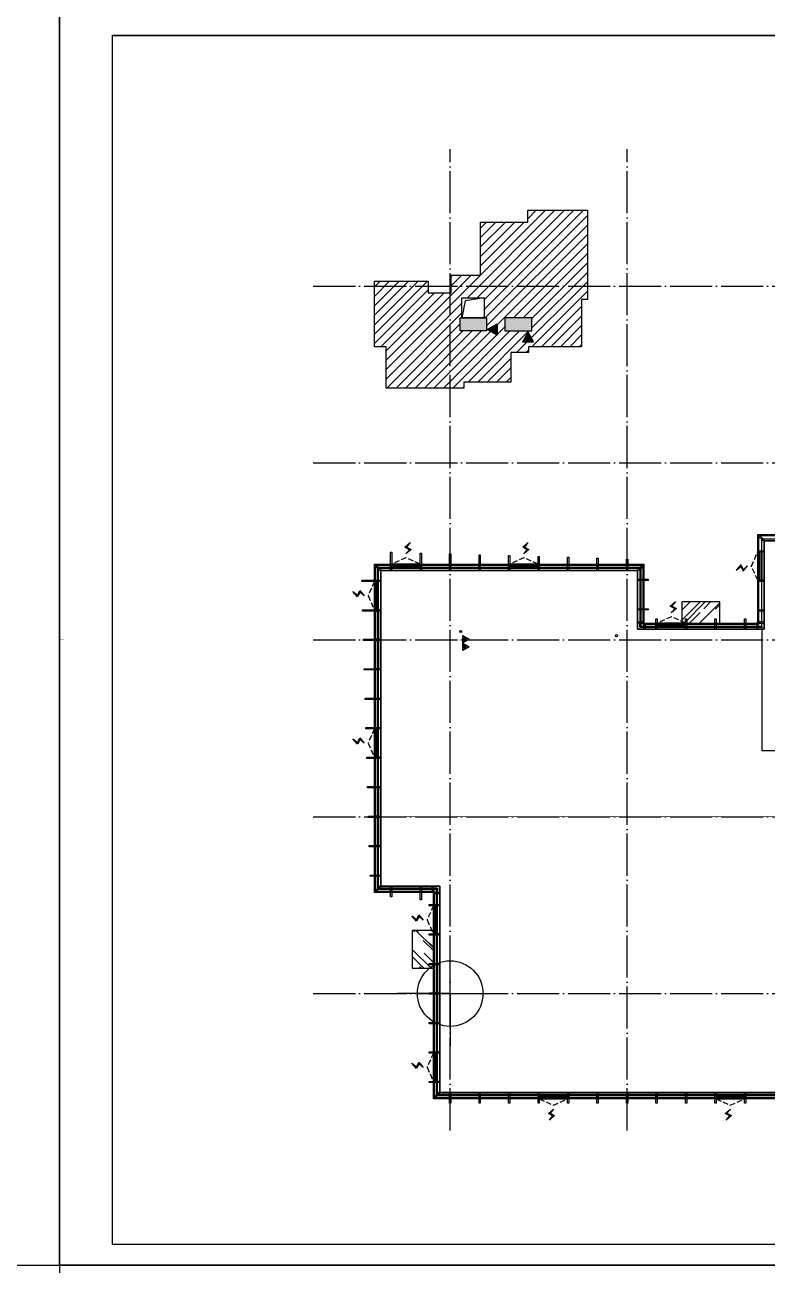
# Model space of a CAD drawing. Extents: x -292644 to 263613, y -713695 to 491457.
# Drawn here: x -20198 to 15051, y 105900 to 164811 of the extents above; entities that cross this region are included whole.
import ezdxf
from ezdxf.xclip import XClip

# ---------------------------------------------------------------- set-up
doc = ezdxf.new("R2010")
doc.units = 0
doc.header["$LTSCALE"] = 1000
doc.header["$MEASUREMENT"] = 0
for name, pattern in [('10#楼幕墙$0$DASH', [0.35, 0.25, -0.1]), ('104-10 轴网$0$DOTE', [2.42, 2, -0.2, 0.02, -0.2]), ('X-104 8#10#平面_t3$0$109-34 轴网$0$L1$0$$AUDIT_BAD_LTYPE1', [0]), ('X-104 8#10#平面_t3$0$DASH', [0.35, 0.25, -0.1])]:
    doc.linetypes.add(name, pattern=pattern)
doc.layers.get('0').update_dxf_attribs({"linetype": 'CONTINUOUS'})
doc.layers.get('Defpoints').update_dxf_attribs({"linetype": 'CONTINUOUS'})
doc.layers.add('10#楼幕墙$0$04-不打印_辅助线', color=165, linetype='CONTINUOUS', plot=False)
doc.layers.add('X-104 8#10#平面_t3$0$04-不打印_辅助线', color=165, linetype='CONTINUOUS', plot=False)
for name, color, linetype in [('10#楼幕墙$0$04-电动窗', 1, 'CONTINUOUS'), ('10#楼幕墙$0$A-C_玻璃幕墙', 140, 'CONTINUOUS'), ('10#楼幕墙$0$A-C_窗b', 191, 'CONTINUOUS'), ('10#楼幕墙$0$A-TECH_结构', 21, 'CONTINUOUS'), ('104-10 轴网$0$A_AXIS-轴线', 36, '104-10 轴网$0$DOTE'), ('X-104 8#10#平面_t3$0$05-填充_156', 156, 'CONTINUOUS'), ('X-104 8#10#平面_t3$0$05-填充_天正', 26, 'CONTINUOUS'), ('X-104 8#10#平面_t3$0$A-C_玻璃幕墙', 140, 'CONTINUOUS'), ('X-104 8#10#平面_t3$0$A-O_分水线', 127, 'CONTINUOUS'), ('X-104 8#10#平面_t3$0$A-O_屋面', 201, 'CONTINUOUS'), ('X-104 8#10#平面_t3$0$A-SUR_看线', 231, 'CONTINUOUS'), ('X-104 8#10#平面_t3$0$A-TECH_结构', 21, 'CONTINUOUS'), ('X-104 8#10#平面_t3$0$A_STR-砼柱', 51, 'CONTINUOUS'), ('X-104 8#10#平面_t3$0$EH_玻璃', 156, 'CONTINUOUS'), ('X-104 8#10#平面_t3$0$水-消火栓', 41, 'CONTINUOUS'), ('X-104 8#10#平面_t3$0$水-雨水管', 4, 'X-104 8#10#平面_t3$0$TG_Y')]:
    doc.layers.add(name, color=color, linetype=linetype)
doc.layers.add('X-104 8#10#平面_t3$0$000套内', color=226, linetype='CONTINUOUS', lineweight=30, plot=False)
doc.layers.get('X-104 8#10#平面_t3$0$A-O_分水线').off()
doc.styles.add('X-104 8#10#平面_t3$0$TG_LINETYPE', font='romans2.shx', dxfattribs={"width": 0.8, "height": 3, "bigfont": 'hzdf2.shx'})
doc.linetypes.add('X-104 8#10#平面_t3$0$TG_Y', pattern='A,5,-0.3,["Y",X-104 8#10#平面_t3$0$TG_LINETYPE,S=0.1,R=0,X=-0.23,Y=-0.15],0', length=5.3)

# ---------------------------------------------------------------- blocks, each defined once
blk = doc.blocks.new('图框-A1')
for points, const_width in [([(0, 0), (841, 0), (841, 594), (0, 594)], 0.05), ([(766, 584), (25, 584), (25, 10), (766, 10)], 0.5)]:
    blk.add_lwpolyline(points, close=True, dxfattribs=dict(const_width=const_width))
at = {"const_width": 0.05}
blk.add_lwpolyline([(0, 297), (2, 297)], dxfattribs=at)
blk = doc.blocks.new('104-8910 结构')
at = {"layer": 'Defpoints'}
blk.add_lwpolyline([(-19000, -118200), (61000, -118200), (61000, 41800), (-19000, 41800)], close=True, dxfattribs=at)
blk = doc.blocks.new('104-10 轴网')
at = {"layer": '104-10 轴网$0$A_AXIS-轴线', "linetype": '104-10 轴网$0$DOTE'}
for p, q in [((0, -6500), (0, 40100)), ((8400, -6500), (8400, 40100)), ((16800, -6500), (16800, 40100)), ((25200, -6500), (25200, 40100)), ((33600, -6500), (33600, 40100)), ((42000, -6500), (42000, 40100)), ((120430, 40100), (120430, -6500)), ((128830, 40100), (128830, -6500)), ((137230, 40100), (137230, -6500)), ((145630, 40100), (145630, -6500)), ((154030, 40100), (154030, -6500)), ((162430, 40100), (162430, -6500)), ((-6500, 33600), (48500, 33600)), ((168930, 33600), (113930, 33600)), ((-6500, 25200), (48500, 25200)), ((168930, 25200), (113930, 25200)), ((-6500, 16800), (48500, 16800)), ((168930, 16800), (113930, 16800)), ((-6500, 8400), (48500, 8400)), ((168930, 8400), (113930, 8400)), ((-6500, 0), (48500, 0)), ((168930, 0), (113930, 0))]:
    blk.add_line(p, q, dxfattribs=at)
at = {"layer": 'Defpoints'}
for points in [[(-16050, 45500), (58050, 45500), (58050, -11900), (-16050, -11900)], [(104380, 45500), (178480, 45500), (178480, -11900), (104380, -11900)]]:
    blk.add_lwpolyline(points, close=True, dxfattribs=at)
blk = doc.blocks.new('X-104 8#10#平面_t3$0$rhyseuyi')
at = {"layer": 'X-104 8#10#平面_t3$0$A-TECH_结构', "linetype": 'X-104 8#10#平面_t3$0$109-34 轴网$0$L1$0$$AUDIT_BAD_LTYPE1'}
blk.add_lwpolyline([(-500, 123900), (-500, 114100), (17300, 114100), (17300, 115500), (28500, 115500), (28500, 122500), (34100, 122500), (34100, 123900), (45300, 123900), (45300, 135100), (46700, 135100), (46700, 155700), (33100, 155700), (33100, 152900), (21900, 152900), (21900, 140300), (14900, 140300), (14900, 136100), (8900, 136100), (8900, 138900), (-3300, 138900), (-3300, 123900)], close=True, dxfattribs=at)
blk = doc.blocks.new('X-104 8#10#平面_t3$0$fdghdgfh')
at = {"layer": 'X-104 8#10#平面_t3$0$EH_玻璃'}
h = blk.add_hatch(dxfattribs=at)
h.set_pattern_fill('AR-RROOF', color=256, scale=600, angle=135)
h.set_pattern_definition([(135, (42800, -184500), (-1724.2092, 646.5784), [11430, -1524, 3810, -762]), (135, (41814, -184052.8), (-177.809, -1255.44), [2286, -251.46, 4572, -571.5]), (135, (42072.6, -184688.6), (-3162.8462, 2440.8336), [6096, -1066.8, 3048, -762])])
h.paths.add_polyline_path([(-1000, 900), (-1000, -900), (0, -900), (0, 900)])
at = {"layer": 'X-104 8#10#平面_t3$0$A-C_玻璃幕墙'}
blk.add_lwpolyline([(-1000, 900), (-1000, -900), (0, -900), (0, 900)], close=True, dxfattribs=at)
blk = doc.blocks.new('10#楼幕墙$0$2')
for points in [[(-199772, 234016), (-199772, 236514)], [(-199772, 234016), (-202271, 234016)], [(-199772, 234016), (-199772, 231517)], [(-199772, 234016), (-197274, 234016)]]:
    blk.add_lwpolyline(points)
blk.add_circle((-199772, 234016), 1557)
blk = doc.blocks.new('10#楼幕墙$0$ii')
blk.add_lwpolyline([(-1340, 0), (0, 0), (0, -150), (-1340, -150)], close=True)
blk = doc.blocks.new('10#楼幕墙$0$$TCHSYS$WIN2D')
for p, q in [((-0.5, 0.5), (0.5, 0.5)), ((-0.5, 0.5), (-0.5, -0.5)), ((0.5, 0.5), (0.5, -0.5)), ((0.5, 0.167), (-0.5, 0.167)), ((0.5, -0.167), (-0.5, -0.167)), ((-0.5, -0.5), (0.5, -0.5))]:
    blk.add_line(p, q)
blk = doc.blocks.new('10#楼幕墙$0$开启扇')
at = {"layer": '10#楼幕墙$0$04-电动窗'}
h = blk.add_hatch(color=1, dxfattribs=at)
h.dxf.hatch_style = 1
h.paths.add_polyline_path([(681, 540), (510, 729), (726, 846), (478, 1066), (647, 856), (430, 739)])
at = {"linetype": '10#楼幕墙$0$DASH'}
blk.add_lwpolyline([(0, 50), (670, 350), (1340, 50)], dxfattribs=at)
at = {"layer": '10#楼幕墙$0$04-电动窗', "color": 1}
blk.add_lwpolyline([(681, 540), (510, 729), (726, 846), (478, 1066), (647, 856), (430, 739), (681, 540)], close=True, dxfattribs=at)
at = {"xscale": -1340, "yscale": 300, "zscale": 1340, "rotation": 180}
blk.add_blockref('10#楼幕墙$0$$TCHSYS$WIN2D', (670, -100), dxfattribs=at)
blk = doc.blocks.new('*U3399')
blk.add_lwpolyline([(720, 0), (0, 0), (0, 150), (720, 150)], close=True)
blk = doc.blocks.new('*U3405')
blk.add_lwpolyline([(510, 0), (0, 0), (0, 150), (510, 150)], close=True)
blk = doc.blocks.new('10#楼幕墙$0$A$C13E80662')
for points in [[(150, 150), (150, 200), (0, 200), (0, 0), (150, 0)], [(150, 0), (200, 0), (200, 150), (150, 150)]]:
    blk.add_lwpolyline(points)
blk = doc.blocks.new('10#楼幕墙')
at = {"layer": '10#楼幕墙$0$04-不打印_辅助线'}
blk.add_lwpolyline([(-18550, 105900), (65550, 105900), (65550, 165300), (-18550, 165300)], close=True, dxfattribs=at)
at = {"layer": '10#楼幕墙$0$A-C_玻璃幕墙'}
for points in [[(45600, 134800), (45600, 123600), (34400, 123600), (34400, 122200), (28800, 122200), (28800, 115200), (17600, 115200), (17600, 113800), (-800, 113800), (-800, 123600), (-3600, 123600), (-3600, 139200), (9200, 139200), (9200, 136400), (14600, 136400), (14600, 140600), (21600, 140600), (21600, 153200), (32800, 153200), (32800, 156000), (47000, 156000), (47000, 134800)], [(45550, 134850), (45550, 123650), (34350, 123650), (34350, 122250), (28750, 122250), (28750, 115250), (17550, 115250), (17550, 113850), (-750, 113850), (-750, 123650), (-3550, 123650), (-3550, 139150), (9150, 139150), (9150, 136350), (14650, 136350), (14650, 140550), (21650, 140550), (21650, 153150), (32850, 153150), (32850, 155950), (46950, 155950), (46950, 134850)], [(45400, 135000), (45400, 123800), (34200, 123800), (34200, 122400), (28600, 122400), (28600, 115400), (17400, 115400), (17400, 114000), (-600, 114000), (-600, 123800), (-3400, 123800), (-3400, 139000), (9000, 139000), (9000, 136200), (14800, 136200), (14800, 140400), (21800, 140400), (21800, 153000), (33000, 153000), (33000, 155800), (46800, 155800), (46800, 135000)], [(14629, 140529), (14671, 140571), (14900, 140343), (14858, 140300)], [(-2770, 138900), (-2830, 138900), (-2830, 139760), (-2770, 139760)], [(-1370, 138900), (-1430, 138900), (-1430, 139720), (-1370, 139720)], [(30, 138900), (-30, 138900), (-30, 139680), (30, 139680)], [(1430, 138900), (1370, 138900), (1370, 139640), (1430, 139640)], [(14900, 139830), (14900, 139770), (14600, 139770), (14600, 139830)], [(-3571, 139129), (-3529, 139171), (-3279, 138921), (-3321, 138879)], [(2830, 138900), (2770, 138900), (2770, 139600), (2830, 139600)], [(4230, 138900), (4170, 138900), (4170, 139560), (4230, 139560)], [(5630, 138900), (5570, 138900), (5570, 139520), (5630, 139520)], [(7030, 138900), (6970, 138900), (6970, 139480), (7030, 139480)], [(8430, 138900), (8370, 138900), (8370, 139440), (8430, 139440)], [(9171, 139129), (9129, 139171), (8900, 138943), (8942, 138900)], [(9400, 138480), (9400, 138420), (8900, 138420), (8900, 138480)], [(-3300, 138430), (-3300, 138370), (-4200, 138370), (-4200, 138430)], [(14900, 138430), (14900, 138370), (14600, 138370), (14600, 138430)], [(-3300, 137030), (-3300, 136970), (-4160, 136970), (-4160, 137030)], [(9400, 137080), (9400, 137020), (8900, 137020), (8900, 137080)], [(14900, 137030), (14900, 136970), (14600, 136970), (14600, 137030)], [(9200, 136460), (9200, 136400), (8900, 136400), (8900, 136460)], [(9200, 136400), (9260, 136400), (9260, 136100), (9200, 136100)], [(9830, 136100), (9770, 136100), (9770, 136600), (9830, 136600)], [(11230, 136100), (11170, 136100), (11170, 136600), (11230, 136600)], [(12630, 136100), (12570, 136100), (12570, 136600), (12630, 136600)], [(14030, 136100), (13970, 136100), (13970, 136600), (14030, 136600)], [(14600, 136400), (14540, 136400), (14540, 136100), (14600, 136100)], [(14600, 136460), (14600, 136400), (14900, 136400), (14900, 136460)], [(-3300, 135630), (-3300, 135570), (-4120, 135570), (-4120, 135630)], [(-3300, 134230), (-3300, 134170), (-4080, 134170), (-4080, 134230)], [(-3300, 132830), (-3300, 132770), (-4040, 132770), (-4040, 132830)], [(-3300, 131430), (-3300, 131370), (-4000, 131370), (-4000, 131430)], [(-3300, 130030), (-3300, 129970), (-3960, 129970), (-3960, 130030)], [(-3300, 128630), (-3300, 128570), (-3920, 128570), (-3920, 128630)], [(-3300, 127230), (-3300, 127170), (-3880, 127170), (-3880, 127230)], [(-3300, 125830), (-3300, 125770), (-3840, 125770), (-3840, 125830)], [(-3300, 124430), (-3300, 124370), (-3800, 124370), (-3800, 124430)], [(-3279, 123879), (-3321, 123921), (-3550, 123693), (-3508, 123650)], [(-2770, 123400), (-2830, 123400), (-2830, 123900), (-2770, 123900)], [(-1370, 123250), (-1430, 123250), (-1430, 123900), (-1370, 123900)], [(-800, 123600), (-860, 123600), (-860, 123900), (-800, 123900)], [(-800, 123540), (-800, 123600), (-500, 123600), (-500, 123540)], [(-500, 123030), (-500, 122970), (-1000, 122970), (-1000, 123030)], [(-500, 121630), (-500, 121570), (-1000, 121570), (-1000, 121630)], [(-500, 120230), (-500, 120170), (-1000, 120170), (-1000, 120230)], [(-500, 118830), (-500, 118770), (-1000, 118770), (-1000, 118830)], [(-500, 117430), (-500, 117370), (-1000, 117370), (-1000, 117430)], [(-500, 116030), (-500, 115970), (-1000, 115970), (-1000, 116030)], [(-500, 114630), (-500, 114570), (-1000, 114570), (-1000, 114630)], [(-479, 114079), (-521, 114121), (-750, 113893), (-708, 113850)], [(30, 113600), (-30, 113600), (-30, 114100), (30, 114100)], [(1430, 113600), (1370, 113600), (1370, 114100), (1430, 114100)], [(2830, 113600), (2770, 113600), (2770, 114100), (2830, 114100)], [(4230, 113600), (4170, 113600), (4170, 114100), (4230, 114100)], [(5630, 113600), (5570, 113600), (5570, 114100), (5630, 114100)], [(7030, 113600), (6970, 113600), (6970, 114100), (7030, 114100)], [(8430, 113600), (8370, 113600), (8370, 114100), (8430, 114100)], [(9830, 113600), (9770, 113600), (9770, 114100), (9830, 114100)], [(11230, 113600), (11170, 113600), (11170, 114100), (11230, 114100)], [(12630, 113600), (12570, 113600), (12570, 114100), (12630, 114100)], [(14030, 113600), (13970, 113600), (13970, 114100), (14030, 114100)]]:
    blk.add_lwpolyline(points, close=True, dxfattribs=at)
at = {"layer": '10#楼幕墙$0$A-TECH_结构'}
blk.add_lwpolyline([(45300, 135100), (45300, 123900), (34100, 123900), (34100, 122500), (28500, 122500), (28500, 115500), (17300, 115500), (17300, 114100), (-500, 114100), (-500, 123900), (-3300, 123900), (-3300, 138900), (8900, 138900), (8900, 136100), (14900, 136100), (14900, 140300), (21900, 140300), (21900, 152900), (33100, 152900), (33100, 155700), (46700, 155700), (46700, 135100)], close=True, dxfattribs=at)
at = {"layer": '10#楼幕墙$0$04-不打印_辅助线'}
blk.add_blockref('10#楼幕墙$0$2', (199772, -115216), dxfattribs=at)
at = {"layer": '10#楼幕墙$0$A-C_玻璃幕墙', "xscale": -1}
for p in [(-1430, 139150), (4170, 139150), (11170, 136350)]:
    blk.add_blockref('10#楼幕墙$0$开启扇', p, dxfattribs=at)
at = {"layer": '10#楼幕墙$0$A-C_玻璃幕墙'}
for name, p, rotation in [('10#楼幕墙$0$开启扇', (14650, 138430), 90), ('10#楼幕墙$0$ii', (-3550, 136970), 90), ('10#楼幕墙$0$A$C13E80662', (14800, 136200), 90), ('10#楼幕墙$0$ii', (-3550, 135570), 90), ('10#楼幕墙$0$ii', (-3550, 128570), 90), ('10#楼幕墙$0$ii', (-3550, 127170), 90), ('10#楼幕墙$0$ii', (-750, 120170), 90), ('10#楼幕墙$0$ii', (-750, 118770), 90), ('10#楼幕墙$0$ii', (30, 113850), 180), ('10#楼幕墙$0$ii', (7030, 113850), 180), ('10#楼幕墙$0$ii', (8430, 113850), 180)]:
    blk.add_blockref(name, p, dxfattribs=dict(at, rotation=rotation))
for name, p in [('10#楼幕墙$0$ii', (-30, 139150)), ('10#楼幕墙$0$ii', (1370, 139150)), ('10#楼幕墙$0$ii', (8370, 139150)), ('*U3399', (8430, 139000)), ('*U3405', (9260, 136200))]:
    blk.add_blockref(name, p, dxfattribs=at)
at = {"layer": '10#楼幕墙$0$A-C_玻璃幕墙', "xscale": -1}
for name, p, rotation in [('10#楼幕墙$0$开启扇', (-3550, 138370), 90), ('10#楼幕墙$0$A$C13E80662', (9000, 136200), 270), ('10#楼幕墙$0$A$C13E80662', (-600, 123800), 90), ('10#楼幕墙$0$开启扇', (-750, 122970), 90), ('10#楼幕墙$0$开启扇', (-750, 115970), 90), ('10#楼幕墙$0$开启扇', (12630, 113850), 180)]:
    blk.add_blockref(name, p, dxfattribs=dict(at, rotation=rotation))
at = {"layer": '10#楼幕墙$0$A-C_窗b', "color": 4, "xscale": -1}
for p, rotation in [((-3550, 131370), 90), ((4230, 113850), 180)]:
    blk.add_blockref('10#楼幕墙$0$开启扇', p, dxfattribs=dict(at, rotation=rotation))
blk = doc.blocks.new('X-104 8#10#平面_t3$0$gfdsaewqe')
h = blk.add_hatch(color=4)
h.dxf.hatch_style = 1
h.paths.add_polyline_path([(0, 0), (-2072, 1196), (-2072, -1196)])
at = {"color": 4}
blk.add_lwpolyline([(0, 0), (-2072, 1196), (-2072, -1196)], close=True, dxfattribs=at)
blk = doc.blocks.new('X-104 8#10#平面_t3$0$$TWTSYS$00000546')
h = blk.add_hatch()
h.set_pattern_fill('ANSI31', color=256, scale=200, style=0)
h.set_pattern_definition([(45, (-38543.802, -6670.83), (-17.67767, 17.67767), [])])
h.paths.add_polyline_path([(-65, 174), (65, 174), (65, 44), (-65, 44)])
for points in [[(0, 344), (-198, 0), (198, 0)], [(-65, 174), (65, 174), (65, 44), (-65, 44)]]:
    blk.add_lwpolyline(points, close=True)
blk = doc.blocks.new('X-104 8#10#平面_t3$0$A$C46662BA1')
at = {"layer": 'X-104 8#10#平面_t3$0$水-消火栓'}
blk.add_circle((500, 136000), 50, dxfattribs=at)
at = {"layer": 'X-104 8#10#平面_t3$0$水-雨水管', "linetype": 'Continuous'}
blk.add_circle((7900, 135800), 50, dxfattribs=at)
at = {"layer": 'X-104 8#10#平面_t3$0$水-消火栓', "xscale": -0.88, "yscale": 0.88, "zscale": 0.88, "rotation": 270}
for p in [(600, 135625), (600, 135275)]:
    blk.add_blockref('X-104 8#10#平面_t3$0$$TWTSYS$00000546', p, dxfattribs=at)
blk = doc.blocks.new('X-104 8#10#平面_t3')
at = {"layer": 'X-104 8#10#平面_t3$0$05-填充_156'}
h = blk.add_hatch(dxfattribs=at)
h.set_pattern_fill('ANSI31', color=256, scale=200)
h.set_pattern_definition([(45, (-53834.58, 232343.1), (-224.5064, 224.5064), [])])
h.paths.add_polyline_path([(6520, 152920), (6520, 156000), (3680, 156000), (3680, 155440), (1440, 155440), (1440, 152920), (40, 152920), (40, 152080), (-1040, 152080), (-1040, 152640), (-3600, 152640), (-3600, 149520), (-3040, 149520), (-3040, 147560), (640, 147560), (640, 147840), (2880, 147840), (2880, 149240), (3720, 149240), (3720, 149520), (6240, 149520), (6240, 151760), (6520, 151760)])
h.paths.add_polyline_path([(1620, 151850), (1620, 150890), (1730, 150890), (1730, 150270), (480, 150270), (480, 150890), (560, 150890), (560, 151850)], flags=16)
h.paths.add_polyline_path([(2590, 150890), (3880, 150890), (3880, 150270), (2590, 150270)], flags=16)
h.paths.add_polyline_path([(2526, 150612), (2554, 150345), (2526, 150077)], flags=16)
h.paths.add_polyline_path([(393, 150797), (393, 150529), (393, 151065)], flags=16)
at = {"layer": 'X-104 8#10#平面_t3$0$05-填充_天正'}
h = blk.add_hatch(color=256, dxfattribs=at)
h.dxf.hatch_style = 1
h.paths.add_polyline_path([(480, 150890), (1730, 150890), (1730, 150270), (480, 150270)])
h = blk.add_hatch(color=256, dxfattribs=at)
h.dxf.hatch_style = 1
h.paths.add_polyline_path([(2590, 150270), (3880, 150270), (3880, 150890), (2590, 150890)])
at = {"linetype": 'X-104 8#10#平面_t3$0$109-34 轴网$0$L1$0$$AUDIT_BAD_LTYPE1'}
blk.add_lwpolyline([(65550, 165300), (65550, 105900), (-18550, 105900), (-18550, 165300)], close=True, dxfattribs=at)
at = {"layer": 'X-104 8#10#平面_t3$0$000套内'}
blk.add_lwpolyline([(16900, 127450), (21550, 127450), (21550, 126350), (25450, 126350), (25450, 122400), (28650, 122400), (28650, 115350), (17450, 115350), (17450, 113950), (-650, 113950), (-650, 123750), (-3450, 123750), (-3450, 139050), (9050, 139050), (9050, 136250), (14800, 136250), (14800, 130350), (16900, 130350), (16900, 127450)], dxfattribs=at)
at = {"layer": 'X-104 8#10#平面_t3$0$04-不打印_辅助线'}
blk.add_lwpolyline([(-102650, 105900), (-18550, 105900), (-18550, 165300), (-102650, 165300)], close=True, dxfattribs=at)
at = {"layer": 'X-104 8#10#平面_t3$0$A-O_屋面'}
blk.add_lwpolyline([(1620, 151850), (716, 151695), (560, 150890)], dxfattribs=at)
at = {"layer": 'X-104 8#10#平面_t3$0$A-SUR_看线', "linetype": 'X-104 8#10#平面_t3$0$DASH', "ltscale": 2, "const_width": 30}
blk.add_lwpolyline([(16450, 127200), (-3300, 127200)], dxfattribs=at)
at = {"layer": 'X-104 8#10#平面_t3$0$A_STR-砼柱'}
for points in [[(6240, 149520), (3720, 149520), (3720, 149240), (2880, 149240), (2880, 147840), (640, 147840), (640, 147560), (-3040, 147560), (-3040, 149520), (-3600, 149520), (-3600, 152640), (-1040, 152640), (-1040, 152080), (40, 152080), (40, 152920), (1440, 152920), (1440, 155440), (3680, 155440), (3680, 156000), (6520, 156000), (6520, 152920), (6520, 152920), (6520, 151760), (6240, 151760)], [(560, 151850), (1620, 151850), (1620, 150890), (560, 150890)], [(480, 150890), (1730, 150890), (1730, 150270), (480, 150270)], [(2590, 150270), (3880, 150270), (3880, 150890), (2590, 150890)]]:
    blk.add_lwpolyline(points, close=True, dxfattribs=at)
at = {"linetype": 'X-104 8#10#平面_t3$0$109-34 轴网$0$L1$0$$AUDIT_BAD_LTYPE1'}
ref = blk.add_blockref('10#楼幕墙', (0, 0), dxfattribs=at)
XClip(ref).set_block_clipping_path([(-18550, -12900), (65550.0000000001, 343500.0000000001)])
at = {"xscale": 100, "yscale": 100, "zscale": 100}
for p in [(-18550, 105900), (-18550, 46500)]:
    blk.add_blockref('图框-A1', p, dxfattribs=at)
at = {"linetype": 'X-104 8#10#平面_t3$0$109-34 轴网$0$L1$0$$AUDIT_BAD_LTYPE1'}
ref = blk.add_blockref('104-8910 结构', (-130, 225100), dxfattribs=at)
XClip(ref).set_block_clipping_path([(-15919.9999999996, -118200), (58180.0000000004, -60800.0000000001)])
ref = blk.add_blockref('104-10 轴网', (0, 118800), dxfattribs=at)
XClip(ref).set_block_clipping_path([(-16049.9999999999, -11899.9999999999), (58050, 45500.0000000001)])
at = {"color": 6, "xscale": -0.224, "yscale": 0.224, "zscale": 0.224}
blk.add_blockref('X-104 8#10#平面_t3$0$gfdsaewqe', (1763, 150338), dxfattribs=at)
at = {"color": 6, "xscale": 0.224, "yscale": 0.224, "zscale": 0.224, "rotation": 90}
blk.add_blockref('X-104 8#10#平面_t3$0$gfdsaewqe', (3694, 150217), dxfattribs=at)
at = {"linetype": 'X-104 8#10#平面_t3$0$109-34 轴网$0$L1$0$$AUDIT_BAD_LTYPE1', "rotation": 270}
blk.add_blockref('X-104 8#10#平面_t3$0$fdghdgfh', (11900, 136400), dxfattribs=at)
at = {"linetype": 'X-104 8#10#平面_t3$0$109-34 轴网$0$L1$0$$AUDIT_BAD_LTYPE1'}
blk.add_blockref('X-104 8#10#平面_t3$0$fdghdgfh', (-800, 120900), dxfattribs=at)
at = {"layer": 'X-104 8#10#平面_t3$0$A-O_分水线', "linetype": 'X-104 8#10#平面_t3$0$109-34 轴网$0$L1$0$$AUDIT_BAD_LTYPE1'}
blk.add_blockref('X-104 8#10#平面_t3$0$A$C46662BA1', (0, 0), dxfattribs=at)
at = {"layer": 'X-104 8#10#平面_t3$0$A-TECH_结构', "linetype": 'X-104 8#10#平面_t3$0$109-34 轴网$0$L1$0$$AUDIT_BAD_LTYPE1'}
blk.add_blockref('X-104 8#10#平面_t3$0$rhyseuyi', (0, 0), dxfattribs=at)

msp = doc.modelspace()

# ---------------------------------------------------------------- block references
msp.add_blockref('X-104 8#10#平面_t3', (0, 0))

doc.saveas('drawing.dxf')
